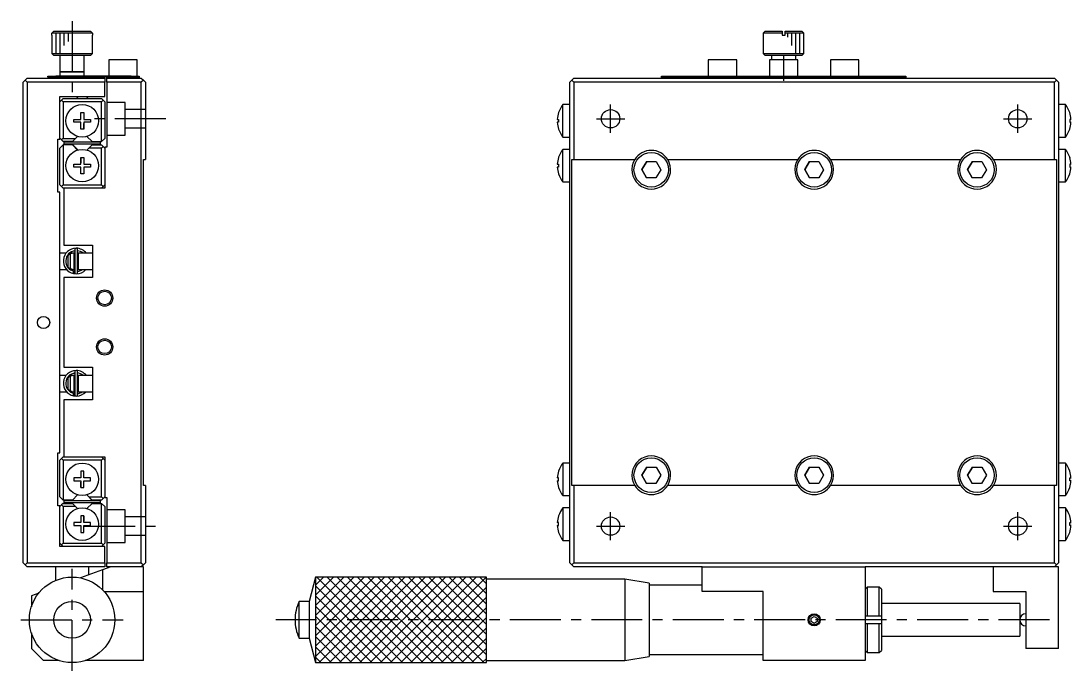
# Model space of a CAD drawing. Extents: x -231 to 383, y -28 to 309.
# Drawn here: x 125.1 to 383, y 92.2 to 251.8 of the extents above; entities that cross this region are included whole.
import ezdxf

# ---------------------------------------------------------------- set-up
doc = ezdxf.new("R2010")
doc.units = 0
doc.header["$LTSCALE"] = 10
doc.linetypes.add('CENTER', pattern=[2, 1.25, -0.25, 0.25, -0.25])
doc.linetypes.add('DASHED', pattern=[3.5, 2, -1.5])
doc.layers.get('0').update_dxf_attribs({"linetype": 'CONTINUOUS'})
doc.layers.add('CENTER', color=1, linetype='CENTER')

msp = doc.modelspace()

# ---------------------------------------------------------------- linework, layer by layer
at = {"color": 7, "linetype": 'CONTINUOUS'}
for p, q in [((132.641801, 248.269549), (132.657826, 248.269549)), ((132.641801, 248.269549), (132.641801, 243.769549)), ((132.657826, 248.769549), (133.159614, 249.269549)), ((132.657826, 248.269549), (132.657826, 248.769549)), ((142.625775, 248.769549), (132.657826, 248.769549)), ((133.159614, 249.269549), (142.123988, 249.269549)), ((142.123988, 249.269549), (142.625775, 248.769549)), ((142.625775, 248.769549), (142.625775, 248.269549)), ((142.625775, 248.269549), (142.641801, 248.269549)), ((142.641801, 243.769549), (142.641801, 248.269549)), ((307.89795, 249.269549), (307.39795, 248.769549)), ((311.99795, 248.769549), (307.39795, 248.769549)), ((307.39795, 248.769549), (307.39795, 243.769549)), ((307.89795, 249.269549), (311.99795, 249.269549)), ((311.99795, 249.269549), (311.99795, 248.769549)), ((311.99795, 248.769549), (311.99795, 248.269549)), ((311.99795, 248.269549), (312.79795, 248.269549)), ((312.79795, 249.269549), (316.89795, 249.269549)), ((312.79795, 248.769549), (312.79795, 249.269549)), ((317.39795, 248.769549), (312.79795, 248.769549)), ((312.79795, 248.269549), (312.79795, 248.769549)), ((317.39795, 248.769549), (316.89795, 249.269549)), ((317.39795, 243.769549), (317.39795, 248.769549)), ((132.641801, 243.769549), (142.641801, 243.769549)), ((132.641801, 243.769549), (133.141801, 243.269549)), ((142.141801, 243.269549), (133.141801, 243.269549)), ((134.641801, 243.269549), (134.641801, 239.269549)), ((140.641801, 239.269549), (140.641801, 243.269549)), ((142.141801, 243.269549), (142.641801, 243.769549)), ((307.39795, 243.769549), (312.39795, 243.769549)), ((307.39795, 243.769549), (307.89795, 243.269549)), ((312.39795, 243.269549), (307.89795, 243.269549)), ((309.39795, 243.269549), (309.39795, 242.269549)), ((312.39795, 243.769549), (317.39795, 243.769549)), ((316.89795, 243.269549), (312.39795, 243.269549)), ((315.39795, 242.269549), (315.39795, 243.269549)), ((316.89795, 243.269549), (317.39795, 243.769549)), ((153.641801, 242.269549), (146.641801, 242.269549)), ((146.641801, 242.269549), (146.641801, 238.269549)), ((153.641801, 238.269549), (153.641801, 242.269549)), ((297.39795, 242.269549), (293.89795, 242.269549)), ((293.89795, 242.269549), (293.89795, 238.269549)), ((300.89795, 242.269549), (297.39795, 242.269549)), ((300.89795, 238.269549), (300.89795, 242.269549)), ((312.39795, 242.269549), (308.89795, 242.269549)), ((308.89795, 242.269549), (308.89795, 238.269549)), ((315.89795, 242.269549), (312.39795, 242.269549)), ((315.89795, 238.269549), (315.89795, 242.269549)), ((327.39795, 242.269549), (323.89795, 242.269549)), ((323.89795, 242.269549), (323.89795, 238.269549)), ((330.89795, 242.269549), (327.39795, 242.269549)), ((330.89795, 238.269549), (330.89795, 242.269549)), ((126.141801, 237.269549), (125.641801, 236.769549)), ((126.641801, 237.769549), (126.141801, 237.269549)), ((126.141801, 237.269549), (126.641801, 236.769549)), ((126.641801, 237.769549), (145.641801, 237.769549)), ((131.641801, 237.969549), (131.641801, 238.269549)), ((131.641801, 238.269549), (133.641801, 238.269549)), ((133.641801, 237.969549), (131.641801, 237.969549)), ((152.141801, 238.269549), (133.641801, 238.269549)), ((148.141801, 237.969549), (133.641801, 237.969549)), ((134.641801, 239.269549), (140.641801, 239.269549)), ((140.641801, 239.269549), (134.641801, 239.269549)), ((134.641801, 239.269549), (134.641801, 238.269549)), ((136.141801, 237.969549), (136.141801, 237.769568)), ((139.141801, 237.769568), (139.141801, 237.969549)), ((140.641801, 238.269549), (140.641801, 239.269549)), ((145.641801, 237.769549), (145.641801, 236.769549)), ((146.141801, 237.769549), (146.141801, 237.969549)), ((146.141801, 236.769549), (146.141801, 237.769549)), ((146.141801, 237.769549), (154.641801, 237.769549)), ((152.141801, 237.969549), (148.141801, 237.969549)), ((152.141801, 237.969549), (148.141801, 237.969549)), ((152.141801, 238.269549), (154.141801, 238.269549)), ((152.141801, 237.969549), (154.141801, 237.969549)), ((154.141801, 237.969549), (152.141801, 237.969549)), ((154.141801, 238.269549), (154.141801, 237.969549)), ((154.141801, 237.969549), (154.141801, 237.769549)), ((154.641801, 237.769549), (155.141801, 237.269549)), ((155.141801, 237.269549), (154.641801, 236.769549)), ((155.641801, 236.769549), (155.141801, 237.269549)), ((260.39795, 237.269549), (259.89795, 236.769549)), ((260.89795, 237.769549), (260.39795, 237.269549)), ((260.89795, 236.769549), (260.39795, 237.269549)), ((260.89795, 237.769549), (378.89795, 237.769549)), ((282.39795, 237.969549), (282.39795, 238.269549)), ((282.39795, 238.269549), (284.39795, 238.269549)), ((282.39795, 237.769549), (282.39795, 237.969549)), ((282.39795, 237.969549), (284.39795, 237.969549)), ((284.39795, 237.969549), (282.39795, 237.969549)), ((284.39795, 238.269549), (340.39795, 238.269549)), ((284.39795, 237.969549), (340.39795, 237.969549)), ((340.39795, 237.969549), (284.39795, 237.969549)), ((340.39795, 238.269549), (342.39795, 238.269549)), ((340.39795, 237.969549), (342.39795, 237.969549)), ((342.39795, 237.969549), (340.39795, 237.969549)), ((342.39795, 238.269549), (342.39795, 237.969549)), ((342.39795, 237.969549), (342.39795, 237.769549)), ((379.39795, 237.269549), (378.89795, 237.769549)), ((378.89795, 236.769549), (379.39795, 237.269549)), ((379.89795, 236.769549), (379.39795, 237.269549)), ((125.641801, 118.769549), (125.641801, 236.769549)), ((126.641801, 236.769549), (126.641801, 118.769549)), ((145.641801, 236.769549), (126.641801, 236.769549)), ((145.641801, 233.269549), (145.641801, 236.769549)), ((154.641801, 236.769549), (146.141801, 236.769549)), ((146.141801, 236.769549), (146.141801, 220.769549)), ((154.641801, 118.769549), (154.641801, 236.769549)), ((155.641801, 236.769549), (155.641801, 217.769549)), ((259.89795, 228.919549), (259.89795, 236.769549)), ((260.89795, 236.769549), (260.89795, 217.769549)), ((378.89795, 236.769549), (260.89795, 236.769549)), ((378.89795, 217.769549), (378.89795, 236.769549)), ((379.89795, 236.769549), (379.89795, 228.919549)), ((134.641801, 233.269549), (136.141806, 233.269549)), ((134.641801, 222.769549), (134.641801, 233.269549)), ((134.641801, 231.969549), (135.041801, 232.369549)), ((135.441801, 232.769549), (135.041801, 232.369549)), ((135.041801, 232.369549), (135.441801, 231.969549)), ((135.441801, 232.769549), (144.841801, 232.769549)), ((136.141806, 233.269549), (138.641801, 233.269549)), ((138.641801, 233.269549), (139.141796, 233.269549)), ((138.641801, 233.269549), (138.891801, 233.019549)), ((138.891801, 233.019549), (139.141801, 232.769549)), ((139.141796, 233.269549), (141.641801, 233.269549)), ((141.141801, 232.769549), (141.391801, 233.019549)), ((141.391801, 233.019549), (141.641801, 233.269549)), ((141.641801, 233.269549), (145.641801, 233.269549)), ((145.241801, 232.369549), (144.841801, 232.769549)), ((144.841801, 231.969549), (145.241801, 232.369549)), ((145.241801, 232.369549), (145.641801, 231.969549)), ((144.841801, 231.969549), (135.441801, 231.969549)), ((135.441801, 231.969549), (135.441801, 222.969549)), ((144.841801, 222.169549), (144.841801, 231.969549)), ((145.641801, 231.969549), (145.641801, 222.969549)), ((258.174475, 227.269549), (258.174475, 231.269549)), ((259.89795, 231.269549), (258.174475, 231.269549)), ((381.621426, 231.269549), (379.89795, 231.269549)), ((381.621426, 227.269549), (381.621426, 231.269549)), ((138.10637, 227.629549), (139.781801, 227.629549)), ((138.10637, 226.909549), (138.10637, 227.629549)), ((139.781801, 229.30498), (140.501801, 229.30498)), ((139.781801, 227.629549), (139.781801, 229.30498)), ((140.501801, 229.30498), (140.501801, 227.629549)), ((140.501801, 229.30498), (140.501801, 227.957578)), ((140.501801, 227.629549), (142.177231, 227.629549)), ((142.177231, 227.629549), (142.177231, 226.909549)), ((256.81792, 227.629549), (257.135368, 227.629549)), ((257.126319, 229.309393), (257.135368, 229.30498)), ((257.126319, 229.309393), (257.135368, 229.30498)), ((257.135368, 227.629549), (257.135368, 226.909549)), ((258.174475, 223.269549), (258.174475, 227.269549)), ((259.89795, 225.619549), (259.89795, 228.919549)), ((379.89795, 228.919549), (379.89795, 225.619549)), ((381.621426, 223.269549), (381.621426, 227.269549)), ((382.669582, 229.309393), (382.660533, 229.30498)), ((382.669582, 229.309393), (382.660533, 229.30498)), ((382.977981, 227.629549), (382.660533, 227.629549)), ((382.660533, 227.629549), (382.660533, 226.909549)), ((139.781801, 226.909549), (138.10637, 226.909549)), ((139.781801, 225.234119), (139.781801, 226.909549)), ((140.501801, 225.234119), (139.781801, 225.234119)), ((140.501801, 226.909549), (140.501801, 225.234119)), ((142.177231, 226.909549), (140.501801, 226.909549)), ((140.501801, 225.234119), (140.501801, 226.58152)), ((257.135368, 226.909549), (256.81792, 226.909549)), ((257.135368, 225.234119), (257.126319, 225.229705)), ((257.135368, 225.234119), (257.126319, 225.229705)), ((259.89795, 217.919549), (259.89795, 225.619549)), ((379.89795, 225.619549), (379.89795, 217.919549)), ((382.660533, 226.909549), (382.977981, 226.909549)), ((382.660533, 225.234119), (382.669582, 225.229705)), ((382.660533, 225.234119), (382.669582, 225.229705)), ((134.141801, 222.769549), (134.641801, 222.769549)), ((134.141801, 209.769549), (134.141801, 222.769549)), ((135.041801, 222.569549), (134.641801, 222.969549)), ((135.441801, 222.969549), (135.041801, 222.569549)), ((135.041801, 222.569549), (135.441801, 222.169549)), ((135.441801, 222.969549), (138.513374, 222.969549)), ((137.713374, 222.169549), (135.441801, 222.169549)), ((135.641801, 222.019549), (135.641801, 221.519549)), ((144.641801, 222.019549), (135.641801, 222.019549)), ((137.642663, 222.169549), (137.492663, 222.019549)), ((137.563374, 222.019549), (137.713374, 222.169549)), ((138.513374, 222.969549), (137.713374, 222.169549)), ((138.513374, 222.969549), (138.984462, 223.440637)), ((141.29914, 223.440637), (142.570228, 222.169549)), ((142.570228, 222.169549), (144.841801, 222.169549)), ((142.790939, 222.019549), (142.640939, 222.169549)), ((144.641801, 221.519549), (144.641801, 222.019549)), ((145.641801, 222.969549), (144.841801, 222.169549)), ((258.174475, 223.269549), (259.89795, 223.269549)), ((379.89795, 223.269549), (381.621426, 223.269549)), ((134.641801, 220.569549), (135.441801, 221.369549)), ((134.641801, 211.569549), (134.641801, 220.569549)), ((135.441801, 221.369549), (135.441801, 211.569549)), ((137.713374, 221.369549), (135.441801, 221.369549)), ((144.641801, 221.519549), (135.641801, 221.519549)), ((137.713374, 221.369549), (137.563374, 221.519549)), ((137.634084, 221.519549), (139.039085, 220.114548)), ((138.984462, 220.098461), (137.713374, 221.369549)), ((141.770228, 220.569549), (141.29914, 220.098461)), ((141.770228, 220.569549), (142.570228, 221.369549)), ((144.841801, 220.569549), (141.770228, 220.569549)), ((142.720228, 221.519549), (142.570228, 221.369549)), ((142.570228, 221.369549), (144.841801, 221.369549)), ((145.241801, 220.969549), (144.841801, 221.369549)), ((144.841801, 220.569549), (145.241801, 220.969549)), ((144.841801, 211.569549), (144.841801, 220.569549)), ((145.241801, 220.969549), (145.641801, 220.569549)), ((145.641801, 220.769549), (145.641801, 210.769549)), ((146.141801, 220.769549), (145.641801, 220.769549)), ((258.174475, 212.269549), (258.174475, 220.269549)), ((259.89795, 220.269549), (258.174475, 220.269549)), ((381.621426, 220.269549), (379.89795, 220.269549)), ((381.621426, 212.269549), (381.621426, 220.269549)), ((138.10637, 216.629549), (139.781801, 216.629549)), ((138.10637, 215.909549), (138.10637, 216.629549)), ((139.781801, 218.30498), (140.501801, 218.30498)), ((139.781801, 216.629549), (139.781801, 218.30498)), ((139.781801, 218.30498), (139.781801, 216.957578)), ((140.501801, 218.30498), (140.501801, 216.629549)), ((140.501801, 216.629549), (142.177231, 216.629549)), ((142.177231, 216.629549), (142.177231, 215.909549)), ((155.141801, 217.769549), (155.641801, 217.769549)), ((155.141801, 137.769549), (155.141801, 217.769549)), ((256.81792, 216.629549), (257.135368, 216.629549)), ((257.126319, 218.309393), (257.135368, 218.30498)), ((257.135368, 216.629549), (257.135368, 215.909549)), ((259.89795, 214.619549), (259.89795, 217.919549)), ((260.39795, 217.769549), (260.89795, 217.769549)), ((260.39795, 137.769549), (260.39795, 217.769549)), ((260.89795, 217.769549), (275.859077, 217.769549)), ((277.588644, 215.290464), (278.76141, 217.279925)), ((278.76141, 217.279925), (277.588644, 215.290464)), ((278.76141, 217.279925), (281.070717, 217.259009)), ((281.070717, 217.259009), (282.207257, 215.248634)), ((283.936824, 217.769549), (315.859077, 217.769549)), ((317.588644, 215.290464), (318.76141, 217.279925)), ((318.76141, 217.279925), (317.588644, 215.290464)), ((318.76141, 217.279925), (321.070717, 217.259009)), ((321.070717, 217.259009), (322.207257, 215.248634)), ((323.936824, 217.769549), (355.859077, 217.769549)), ((357.588644, 215.290464), (358.76141, 217.279925)), ((358.76141, 217.279925), (357.588644, 215.290464)), ((358.76141, 217.279925), (361.070717, 217.259009)), ((361.070717, 217.259009), (362.207257, 215.248634)), ((363.936824, 217.769549), (378.89795, 217.769549)), ((378.89795, 217.769549), (379.39795, 217.769549)), ((379.39795, 217.769549), (379.39795, 137.769549)), ((379.89795, 217.919549), (379.89795, 214.619549)), ((382.669582, 218.309393), (382.660533, 218.30498)), ((382.977981, 216.629549), (382.660533, 216.629549)), ((382.660533, 216.629549), (382.660533, 215.909549)), ((139.781801, 215.909549), (138.10637, 215.909549)), ((139.781801, 214.234119), (139.781801, 215.909549)), ((139.781801, 214.234119), (139.781801, 215.58152)), ((140.501801, 214.234119), (139.781801, 214.234119)), ((140.501801, 215.909549), (140.501801, 214.234119)), ((142.177231, 215.909549), (140.501801, 215.909549)), ((257.135368, 215.909549), (256.81792, 215.909549)), ((257.135368, 214.234119), (257.126319, 214.229705)), ((259.89795, 140.919549), (259.89795, 214.619549)), ((278.725184, 213.280089), (277.588644, 215.290464)), ((277.588644, 215.290464), (278.725184, 213.280089)), ((282.207257, 215.248634), (281.03449, 213.259173)), ((318.725184, 213.280089), (317.588644, 215.290464)), ((317.588644, 215.290464), (318.725184, 213.280089)), ((322.207257, 215.248634), (321.03449, 213.259173)), ((358.725184, 213.280089), (357.588644, 215.290464)), ((357.588644, 215.290464), (358.725184, 213.280089)), ((362.207257, 215.248634), (361.03449, 213.259173)), ((379.89795, 214.619549), (379.89795, 140.919549)), ((382.660533, 215.909549), (382.977981, 215.909549)), ((382.660533, 214.234119), (382.669582, 214.229705)), ((135.041801, 211.169549), (134.641801, 211.569549)), ((135.441801, 211.569549), (135.041801, 211.169549)), ((135.441801, 211.569549), (144.841801, 211.569549)), ((145.241801, 211.169549), (144.841801, 211.569549)), ((145.641801, 211.569549), (145.241801, 211.169549)), ((258.174475, 212.269549), (259.89795, 212.269549)), ((281.03449, 213.259173), (278.725184, 213.280089)), ((321.03449, 213.259173), (318.725184, 213.280089)), ((361.03449, 213.259173), (358.725184, 213.280089)), ((379.89795, 212.269549), (381.621426, 212.269549)), ((134.641801, 209.769549), (134.141801, 209.769549)), ((134.641801, 145.769549), (134.641801, 209.769549)), ((135.041801, 211.169549), (135.441801, 210.769549)), ((135.641801, 210.769549), (135.441801, 210.769549)), ((135.641801, 210.769549), (135.641801, 196.769549)), ((145.641801, 210.769549), (135.641801, 210.769549)), ((144.841801, 210.769549), (145.241801, 211.169549)), ((135.641801, 196.769549), (142.641801, 196.769549)), ((142.641801, 196.769549), (142.641801, 194.019549)), ((136.155113, 194.769549), (134.641801, 194.769549)), ((136.641801, 194.188233), (137.141801, 194.71049)), ((136.641801, 191.359922), (136.641801, 194.188233)), ((137.641801, 194.769549), (136.974653, 194.769549)), ((137.141801, 194.71049), (137.141801, 190.837665)), ((137.641801, 194.71049), (137.141801, 194.71049)), ((138.141801, 194.769549), (137.641801, 194.769549)), ((137.641801, 194.769549), (137.641801, 194.71049)), ((137.981202, 195.92291), (137.946502, 195.915196)), ((137.973825, 195.920724), (137.971467, 195.920788)), ((138.030922, 195.932577), (137.981027, 195.923438)), ((138.107884, 195.337002), (138.117993, 195.338912)), ((138.117993, 195.338912), (138.127893, 195.340256)), ((138.127893, 195.340256), (138.137853, 195.341094)), ((138.137853, 195.341094), (138.147846, 195.341421)), ((138.141801, 190.769549), (138.141801, 194.769549)), ((138.141801, 194.019549), (138.141801, 194.769467)), ((138.141801, 191.519549), (138.141801, 194.019549)), ((138.347065, 194.019549), (138.141801, 194.019549)), ((138.141801, 194.019549), (138.141801, 191.519549)), ((138.147846, 195.341421), (138.157846, 195.341237)), ((138.157846, 195.341237), (138.167825, 195.340542)), ((138.167825, 195.340542), (138.177755, 195.339338)), ((138.177755, 195.339338), (138.18761, 195.337628)), ((138.18761, 195.337628), (138.197362, 195.335419)), ((138.197362, 195.335419), (138.206985, 195.332715)), ((138.206985, 195.332715), (138.216453, 195.329527)), ((138.216453, 195.329527), (138.225741, 195.325864)), ((138.225741, 195.325864), (138.234826, 195.321737)), ((138.234826, 195.321737), (138.243683, 195.317158)), ((138.243683, 195.317158), (138.25229, 195.312142)), ((138.25229, 195.312142), (138.260625, 195.306704)), ((138.260625, 195.306704), (138.268669, 195.300858)), ((138.268669, 195.300858), (138.276401, 195.294623)), ((138.276401, 195.294623), (138.283804, 195.288016)), ((138.283804, 195.288016), (138.290861, 195.281056)), ((138.290861, 195.281056), (138.297555, 195.27376)), ((138.297555, 195.27376), (138.303873, 195.266149)), ((138.303873, 195.266149), (138.3098, 195.258244)), ((138.3098, 195.258244), (138.315324, 195.250063)), ((138.315324, 195.250063), (138.320433, 195.24163)), ((138.320433, 195.24163), (138.325118, 195.232963)), ((138.325118, 195.232963), (138.329368, 195.224086)), ((138.329368, 195.224086), (138.333176, 195.215019)), ((138.333176, 195.215019), (138.336534, 195.205784)), ((138.336534, 195.205784), (138.339437, 195.196403)), ((138.339437, 195.196403), (138.341877, 195.186899)), ((138.341877, 195.186899), (138.343853, 195.177292)), ((138.343853, 195.177292), (138.345359, 195.167606)), ((138.345359, 195.167606), (138.346393, 195.157863)), ((138.346393, 195.157863), (138.346954, 195.148084)), ((138.346954, 195.148084), (138.347065, 195.141406)), ((138.347065, 195.694657), (138.347065, 189.994657)), ((138.947065, 189.994657), (138.947065, 195.694657)), ((139.141801, 194.019549), (138.947065, 194.019549)), ((142.641801, 194.769549), (139.141801, 194.769549)), ((139.141801, 194.769549), (139.141801, 190.769549)), ((142.641801, 194.019549), (142.641801, 191.519549)), ((137.141801, 190.837665), (136.641801, 191.359922)), ((136.641801, 191.350865), (136.641801, 191.359922)), ((137.141801, 190.837665), (137.641801, 190.837665)), ((137.641801, 190.837665), (137.641801, 190.769549)), ((138.141801, 190.769549), (138.141801, 191.519549)), ((138.141801, 191.519549), (138.347065, 191.519549)), ((138.947065, 191.519549), (139.141801, 191.519549)), ((142.641801, 191.519549), (142.641801, 188.769549)), ((134.641801, 190.769549), (136.278505, 190.769549)), ((135.641801, 188.769549), (135.641801, 166.769549)), ((142.641801, 188.769549), (135.641801, 188.769549)), ((137.641801, 190.828609), (137.141801, 190.828609)), ((137.164818, 190.769549), (137.641801, 190.769549)), ((137.641801, 190.769549), (138.141801, 190.769549)), ((137.971341, 189.768534), (138.014981, 190.100344)), ((137.975682, 189.800792), (137.975512, 189.790703)), ((137.975512, 189.790703), (137.975766, 189.782265)), ((137.976275, 189.812468), (137.975682, 189.800792)), ((137.975766, 189.782265), (137.976442, 189.775529)), ((137.977288, 189.825661), (137.976275, 189.812468)), ((137.976442, 189.775529), (137.977537, 189.770536)), ((137.978713, 189.84029), (137.977288, 189.825661)), ((137.977537, 189.770536), (137.977915, 189.769461)), ((137.977915, 189.769461), (137.97841, 189.768354)), ((137.97841, 189.768354), (137.979588, 189.766688)), ((137.980542, 189.856263), (137.978713, 189.84029)), ((137.979588, 189.766688), (137.980539, 189.766033)), ((137.980498, 189.76656), (138.029997, 189.756269)), ((137.980539, 189.766033), (137.981557, 189.765818)), ((137.982764, 189.873484), (137.980542, 189.856263)), ((137.981027, 189.765876), (138.422123, 189.796138)), ((137.985366, 189.891846), (137.982764, 189.873484)), ((137.988331, 189.911237), (137.985366, 189.891846)), ((137.991641, 189.931537), (137.988331, 189.911237)), ((137.995276, 189.95262), (137.991641, 189.931537)), ((137.999213, 189.974359), (137.995276, 189.95262)), ((138.003429, 189.996619), (137.999213, 189.974359)), ((138.007896, 190.019262), (138.003429, 189.996619)), ((138.012589, 190.042151), (138.007896, 190.019262)), ((138.017477, 190.065144), (138.012589, 190.042151)), ((138.014981, 190.100344), (138.098115, 190.35388)), ((138.022531, 190.088099), (138.017477, 190.065144)), ((138.02772, 190.110877), (138.022531, 190.088099)), ((138.033012, 190.133335), (138.02772, 190.110877)), ((138.029997, 189.756269), (138.614923, 189.695725)), ((138.038375, 190.155338), (138.033012, 190.133335)), ((138.043774, 190.176748), (138.038375, 190.155338)), ((138.049178, 190.197436), (138.043774, 190.176748)), ((138.054553, 190.217272), (138.049178, 190.197436)), ((138.059866, 190.236136), (138.054553, 190.217272)), ((138.065084, 190.253912), (138.059866, 190.236136)), ((138.070175, 190.270489), (138.065084, 190.253912)), ((138.075108, 190.285767), (138.070175, 190.270489)), ((138.079852, 190.299651), (138.075108, 190.285767)), ((138.084379, 190.312056), (138.079852, 190.299651)), ((138.10654, 190.352036), (138.080141, 190.357906)), ((138.088661, 190.322905), (138.084379, 190.312056)), ((138.09267, 190.332133), (138.088661, 190.322905)), ((138.096384, 190.339681), (138.09267, 190.332133)), ((138.099777, 190.345505), (138.096384, 190.339681)), ((138.102831, 190.349567), (138.099777, 190.345505)), ((138.107353, 190.35237), (138.102831, 190.349567)), ((138.116255, 190.350691), (138.107884, 190.352312)), ((138.126155, 190.349256), (138.116255, 190.350691)), ((138.136114, 190.348329), (138.126155, 190.349256)), ((138.146108, 190.347913), (138.136114, 190.348329)), ((138.156107, 190.348008), (138.146108, 190.347913)), ((138.166084, 190.348613), (138.156107, 190.348008)), ((138.176013, 190.349727), (138.166084, 190.348613)), ((138.185867, 190.351345), (138.176013, 190.349727)), ((138.195618, 190.353461), (138.185867, 190.351345)), ((138.205242, 190.356069), (138.195618, 190.353461)), ((138.214713, 190.35916), (138.205242, 190.356069)), ((138.224006, 190.362724), (138.214713, 190.35916)), ((138.233098, 190.366749), (138.224006, 190.362724)), ((138.241967, 190.371224), (138.233098, 190.366749)), ((138.250589, 190.376134), (138.241967, 190.371224)), ((138.258945, 190.381465), (138.250589, 190.376134)), ((138.267015, 190.387202), (138.258945, 190.381465)), ((138.274779, 190.393329), (138.267015, 190.387202)), ((138.28222, 190.399827), (138.274779, 190.393329)), ((138.289322, 190.406681), (138.28222, 190.399827)), ((138.296069, 190.41387), (138.289322, 190.406681)), ((138.302446, 190.421377), (138.296069, 190.41387)), ((138.30844, 190.429182), (138.302446, 190.421377)), ((138.314038, 190.437266), (138.30844, 190.429182)), ((138.319228, 190.445608), (138.314038, 190.437266)), ((138.324, 190.454188), (138.319228, 190.445608)), ((138.328344, 190.462985), (138.324, 190.454188)), ((138.332253, 190.471979), (138.328344, 190.462985)), ((138.335716, 190.481147), (138.332253, 190.471979)), ((138.338729, 190.49047), (138.335716, 190.481147)), ((138.341285, 190.499925), (138.338729, 190.49047)), ((138.343379, 190.50949), (138.341285, 190.499925)), ((138.345007, 190.519145), (138.343379, 190.50949)), ((138.346165, 190.528866), (138.345007, 190.519145)), ((138.346852, 190.538633), (138.346165, 190.528866)), ((138.347065, 190.547907), (138.346852, 190.538633)), ((138.94715, 190.311974), (138.910251, 190.307901)), ((139.141801, 190.769549), (142.641801, 190.769549)), ((135.641801, 166.769549), (142.641801, 166.769549)), ((137.981202, 165.92291), (137.946502, 165.915196)), ((137.974896, 165.919996), (137.971467, 165.920788)), ((138.030922, 165.932577), (137.981027, 165.923438)), ((138.107884, 165.337002), (138.117993, 165.338912)), ((138.117993, 165.338912), (138.127893, 165.340256)), ((138.127893, 165.340256), (138.137853, 165.341094)), ((138.137853, 165.341094), (138.147846, 165.341421)), ((138.147846, 165.341421), (138.157846, 165.341237)), ((138.157846, 165.341237), (138.167825, 165.340542)), ((138.167825, 165.340542), (138.177755, 165.339338)), ((138.177755, 165.339338), (138.18761, 165.337628)), ((138.18761, 165.337628), (138.197362, 165.335419)), ((138.197362, 165.335419), (138.206985, 165.332715)), ((138.206985, 165.332715), (138.216453, 165.329527)), ((138.216453, 165.329527), (138.225741, 165.325864)), ((138.225741, 165.325864), (138.234826, 165.321737)), ((138.234826, 165.321737), (138.243683, 165.317158)), ((138.243683, 165.317158), (138.25229, 165.312142)), ((138.25229, 165.312142), (138.260625, 165.306704)), ((138.260625, 165.306704), (138.268669, 165.300858)), ((138.268669, 165.300858), (138.276401, 165.294623)), ((138.276401, 165.294623), (138.283804, 165.288016)), ((138.283804, 165.288016), (138.290861, 165.281056)), ((138.290861, 165.281056), (138.297555, 165.27376)), ((138.297555, 165.27376), (138.303873, 165.266149)), ((138.303873, 165.266149), (138.3098, 165.258244)), ((138.3098, 165.258244), (138.315324, 165.250063)), ((138.315324, 165.250063), (138.320433, 165.24163)), ((138.320433, 165.24163), (138.325118, 165.232963)), ((138.325118, 165.232963), (138.329368, 165.224086)), ((138.329368, 165.224086), (138.333176, 165.215019)), ((138.333176, 165.215019), (138.336534, 165.205784)), ((138.336534, 165.205784), (138.339437, 165.196403)), ((138.339437, 165.196403), (138.341877, 165.186899)), ((138.341877, 165.186899), (138.343853, 165.177292)), ((138.343853, 165.177292), (138.345359, 165.167606)), ((138.345359, 165.167606), (138.346393, 165.157863)), ((138.346393, 165.157863), (138.346954, 165.148084)), ((138.346954, 165.148084), (138.347065, 165.141406)), ((138.347065, 165.694657), (138.347065, 159.994657)), ((138.947065, 159.994657), (138.947065, 165.694657)), ((142.641801, 166.769549), (142.641801, 164.019549)), ((136.155113, 164.769549), (134.641801, 164.769549)), ((136.641801, 164.188233), (137.141801, 164.71049)), ((136.641801, 161.359922), (136.641801, 164.188233)), ((137.641801, 164.769549), (136.974653, 164.769549)), ((137.141801, 164.71049), (137.141801, 160.837665)), ((137.641801, 164.71049), (137.141801, 164.71049)), ((138.141801, 164.769549), (137.641801, 164.769549)), ((137.641801, 164.769549), (137.641801, 164.71049)), ((138.141801, 160.769549), (138.141801, 164.769549)), ((138.141801, 164.019549), (138.141801, 164.769467)), ((138.141801, 161.519549), (138.141801, 164.019549)), ((138.347065, 164.019549), (138.141801, 164.019549)), ((138.141801, 164.019549), (138.141801, 161.519549)), ((139.141801, 164.019549), (138.947065, 164.019549)), ((142.641801, 164.769549), (139.141801, 164.769549)), ((139.141801, 164.769549), (139.141801, 160.769549)), ((142.641801, 164.019549), (142.641801, 161.519549)), ((134.641801, 160.769549), (136.278505, 160.769549)), ((137.141801, 160.837665), (136.641801, 161.359922)), ((136.641801, 161.350865), (136.641801, 161.359922)), ((137.141801, 160.837665), (137.641801, 160.837665)), ((137.641801, 160.828609), (137.141801, 160.828609)), ((137.164818, 160.769549), (137.641801, 160.769549)), ((137.641801, 160.837665), (137.641801, 160.769549)), ((137.641801, 160.769549), (138.141801, 160.769549)), ((137.971341, 159.768534), (138.014981, 160.100344)), ((137.987731, 159.907415), (137.984814, 159.88807)), ((137.991002, 159.927707), (137.987731, 159.907415)), ((137.994607, 159.94882), (137.991002, 159.927707)), ((137.998523, 159.970622), (137.994607, 159.94882)), ((138.002726, 159.992975), (137.998523, 159.970622)), ((138.00719, 160.015742), (138.002726, 159.992975)), ((138.011887, 160.038779), (138.00719, 160.015742)), ((138.016786, 160.061943), (138.011887, 160.038779)), ((138.014981, 160.100344), (138.098115, 160.35388)), ((138.021859, 160.08509), (138.016786, 160.061943)), ((138.027072, 160.108074), (138.021859, 160.08509)), ((138.032394, 160.130752), (138.027072, 160.108074)), ((138.037792, 160.152983), (138.032394, 160.130752)), ((138.043231, 160.174627), (138.037792, 160.152983)), ((138.048678, 160.19555), (138.043231, 160.174627)), ((138.054098, 160.215622), (138.048678, 160.19555)), ((138.059458, 160.234715), (138.054098, 160.215622)), ((138.064724, 160.252712), (138.059458, 160.234715)), ((138.069864, 160.269501), (138.064724, 160.252712)), ((138.074846, 160.284975), (138.069864, 160.269501)), ((138.079637, 160.299039), (138.074846, 160.284975)), ((138.084209, 160.311605), (138.079637, 160.299039)), ((138.09789, 160.353926), (138.080141, 160.357906)), ((138.088532, 160.322594), (138.084209, 160.311605)), ((138.092581, 160.331938), (138.088532, 160.322594)), ((138.096328, 160.339578), (138.092581, 160.331938)), ((138.099752, 160.345467), (138.096328, 160.339578)), ((138.111933, 160.350873), (138.09789, 160.353926)), ((138.102831, 160.349567), (138.099752, 160.345467)), ((138.107353, 160.35237), (138.102831, 160.349567)), ((138.116255, 160.350691), (138.107884, 160.352312)), ((138.126155, 160.349256), (138.116255, 160.350691)), ((138.136114, 160.348329), (138.126155, 160.349256)), ((138.146108, 160.347913), (138.136114, 160.348329)), ((138.141801, 160.769549), (138.141801, 161.519549)), ((138.141801, 161.519549), (138.347065, 161.519549)), ((138.156107, 160.348008), (138.146108, 160.347913)), ((138.166084, 160.348613), (138.156107, 160.348008)), ((138.176013, 160.349727), (138.166084, 160.348613)), ((138.185867, 160.351345), (138.176013, 160.349727)), ((138.195618, 160.353461), (138.185867, 160.351345)), ((138.205242, 160.356069), (138.195618, 160.353461)), ((138.214713, 160.35916), (138.205242, 160.356069)), ((138.224006, 160.362724), (138.214713, 160.35916)), ((138.233098, 160.366749), (138.224006, 160.362724)), ((138.241967, 160.371224), (138.233098, 160.366749)), ((138.250589, 160.376134), (138.241967, 160.371224)), ((138.258945, 160.381465), (138.250589, 160.376134)), ((138.267015, 160.387202), (138.258945, 160.381465)), ((138.274779, 160.393329), (138.267015, 160.387202)), ((138.28222, 160.399827), (138.274779, 160.393329)), ((138.289322, 160.406681), (138.28222, 160.399827)), ((138.296069, 160.41387), (138.289322, 160.406681)), ((138.302446, 160.421377), (138.296069, 160.41387)), ((138.30844, 160.429182), (138.302446, 160.421377)), ((138.314038, 160.437266), (138.30844, 160.429182)), ((138.319228, 160.445608), (138.314038, 160.437266)), ((138.324, 160.454188), (138.319228, 160.445608)), ((138.328344, 160.462985), (138.324, 160.454188)), ((138.332253, 160.471979), (138.328344, 160.462985)), ((138.335716, 160.481147), (138.332253, 160.471979)), ((138.338729, 160.49047), (138.335716, 160.481147)), ((138.341285, 160.499925), (138.338729, 160.49047)), ((138.343379, 160.50949), (138.341285, 160.499925)), ((138.345007, 160.519145), (138.343379, 160.50949)), ((138.346165, 160.528866), (138.345007, 160.519145)), ((138.346852, 160.538633), (138.346165, 160.528866)), ((138.347065, 160.547907), (138.346852, 160.538633)), ((138.94715, 160.311974), (138.910251, 160.307901)), ((138.947065, 161.519549), (139.141801, 161.519549)), ((139.141801, 160.769549), (142.641801, 160.769549)), ((142.641801, 161.519549), (142.641801, 158.769549)), ((135.641801, 158.769549), (135.641801, 144.769549)), ((142.641801, 158.769549), (135.641801, 158.769549)), ((137.975601, 159.798146), (137.975537, 159.788391)), ((137.975537, 159.788391), (137.975903, 159.780328)), ((137.976095, 159.809529), (137.975601, 159.798146)), ((137.975903, 159.780328), (137.976697, 159.774004)), ((137.977016, 159.822471), (137.976095, 159.809529)), ((137.976697, 159.774004), (137.977915, 159.769461)), ((137.978358, 159.83689), (137.977016, 159.822471)), ((137.977915, 159.769461), (137.97841, 159.768354)), ((137.980112, 159.852697), (137.978358, 159.83689)), ((137.97841, 159.768354), (137.979588, 159.766688)), ((137.979588, 159.766688), (137.980539, 159.766033)), ((137.982269, 159.869792), (137.980112, 159.852697)), ((137.980498, 159.76656), (138.029997, 159.756269)), ((137.980539, 159.766033), (137.981557, 159.765818)), ((137.981027, 159.765876), (138.422123, 159.796138)), ((137.984814, 159.88807), (137.982269, 159.869792)), ((138.029997, 159.756269), (138.614923, 159.695725)), ((134.141801, 145.769549), (134.641801, 145.769549)), ((134.141801, 132.769549), (134.141801, 145.769549)), ((135.441801, 144.769549), (135.041801, 144.369549)), ((135.441801, 144.769549), (135.641801, 144.769549)), ((135.641801, 144.769549), (145.641801, 144.769549)), ((145.241801, 144.369549), (144.841801, 144.769549)), ((145.641801, 144.769549), (145.641801, 134.769549)), ((134.641801, 143.969549), (135.041801, 144.369549)), ((134.641801, 134.969549), (134.641801, 143.969549)), ((135.041801, 144.369549), (135.441801, 143.969549)), ((135.441801, 143.969549), (135.441801, 134.169549)), ((144.841801, 143.969549), (135.441801, 143.969549)), ((144.841801, 143.969549), (145.241801, 144.369549)), ((144.841801, 134.969549), (144.841801, 143.969549)), ((145.241801, 144.369549), (145.641801, 143.969549)), ((258.174475, 143.269549), (258.174475, 135.269549)), ((259.89795, 143.269549), (258.174475, 143.269549)), ((277.588644, 140.290464), (278.76141, 142.279925)), ((278.76141, 142.279925), (277.588644, 140.290464)), ((278.76141, 142.279925), (281.070717, 142.259009)), ((281.070717, 142.259009), (282.207257, 140.248634)), ((317.588644, 140.290464), (318.76141, 142.279925)), ((318.76141, 142.279925), (317.588644, 140.290464)), ((318.76141, 142.279925), (321.070717, 142.259009)), ((321.070717, 142.259009), (322.207257, 140.248634)), ((357.588644, 140.290464), (358.76141, 142.279925)), ((358.76141, 142.279925), (357.588644, 140.290464)), ((358.76141, 142.279925), (361.070717, 142.259009)), ((361.070717, 142.259009), (362.207257, 140.248634)), ((381.621426, 143.269549), (379.89795, 143.269549)), ((381.621426, 143.269549), (381.621426, 135.269549)), ((139.781801, 139.629549), (138.10637, 139.629549)), ((138.10637, 139.629549), (138.10637, 138.909549)), ((140.501801, 141.30498), (139.781801, 141.30498)), ((139.781801, 141.30498), (139.781801, 139.629549)), ((139.781801, 141.30498), (139.781801, 139.957578)), ((140.501801, 139.629549), (140.501801, 141.30498)), ((142.177231, 139.629549), (140.501801, 139.629549)), ((142.177231, 138.909549), (142.177231, 139.629549)), ((257.135368, 139.629549), (256.81792, 139.629549)), ((257.135368, 141.30498), (257.126319, 141.309393)), ((257.135368, 138.909549), (257.135368, 139.629549)), ((259.89795, 137.619549), (259.89795, 140.919549)), ((278.725184, 138.280089), (277.588644, 140.290464)), ((277.588644, 140.290464), (278.725184, 138.280089)), ((282.207257, 140.248634), (281.03449, 138.259173)), ((318.725184, 138.280089), (317.588644, 140.290464)), ((317.588644, 140.290464), (318.725184, 138.280089)), ((322.207257, 140.248634), (321.03449, 138.259173)), ((358.725184, 138.280089), (357.588644, 140.290464)), ((357.588644, 140.290464), (358.725184, 138.280089)), ((362.207257, 140.248634), (361.03449, 138.259173)), ((379.89795, 140.919549), (379.89795, 137.619549)), ((382.660533, 141.30498), (382.669582, 141.309393)), ((382.660533, 139.629549), (382.977981, 139.629549)), ((382.660533, 138.909549), (382.660533, 139.629549)), ((138.10637, 138.909549), (139.781801, 138.909549)), ((139.781801, 138.909549), (139.781801, 137.234119)), ((139.781801, 137.234119), (139.781801, 138.58152)), ((139.781801, 137.234119), (140.501801, 137.234119)), ((140.501801, 137.234119), (140.501801, 138.909549)), ((140.501801, 138.909549), (142.177231, 138.909549)), ((155.641801, 137.769549), (155.141801, 137.769549)), ((155.641801, 137.769549), (155.641801, 118.769549)), ((256.81792, 138.909549), (257.135368, 138.909549)), ((257.126319, 137.229705), (257.135368, 137.234119)), ((259.89795, 129.919549), (259.89795, 137.619549)), ((260.89795, 137.769549), (260.39795, 137.769549)), ((260.89795, 137.769549), (260.89795, 118.769549)), ((275.859077, 137.769549), (260.89795, 137.769549)), ((281.03449, 138.259173), (278.725184, 138.280089)), ((315.859077, 137.769549), (283.936824, 137.769549)), ((321.03449, 138.259173), (318.725184, 138.280089)), ((355.859077, 137.769549), (323.936824, 137.769549)), ((361.03449, 138.259173), (358.725184, 138.280089)), ((378.89795, 137.769549), (363.936824, 137.769549)), ((378.89795, 118.769549), (378.89795, 137.769549)), ((379.39795, 137.769549), (378.89795, 137.769549)), ((379.89795, 137.619549), (379.89795, 129.919549)), ((382.977981, 138.909549), (382.660533, 138.909549)), ((382.669582, 137.229705), (382.660533, 137.234119)), ((135.441801, 134.169549), (134.641801, 134.969549)), ((137.713374, 134.169549), (135.441801, 134.169549)), ((137.563374, 134.019549), (137.713374, 134.169549)), ((137.713374, 134.169549), (138.984462, 135.440637)), ((142.649517, 134.019549), (141.244516, 135.42455)), ((141.29914, 135.440637), (141.770228, 134.969549)), ((142.570228, 134.169549), (141.770228, 134.969549)), ((141.770228, 134.969549), (144.841801, 134.969549)), ((144.841801, 134.169549), (142.570228, 134.169549)), ((142.570228, 134.169549), (142.720228, 134.019549)), ((145.241801, 134.569549), (144.841801, 134.969549)), ((144.841801, 134.169549), (145.241801, 134.569549)), ((145.641801, 134.969549), (145.241801, 134.569549)), ((145.641801, 134.769549), (146.141801, 134.769549)), ((146.141801, 134.769549), (146.141801, 118.769549)), ((258.174475, 135.269549), (259.89795, 135.269549)), ((379.89795, 135.269549), (381.621426, 135.269549)), ((134.641801, 132.769549), (134.141801, 132.769549)), ((134.641801, 132.569549), (135.041801, 132.969549)), ((134.641801, 122.769549), (134.641801, 132.769549)), ((135.441801, 133.369549), (135.041801, 132.969549)), ((135.041801, 132.969549), (135.441801, 132.569549)), ((135.441801, 133.369549), (137.713374, 133.369549)), ((135.441801, 132.569549), (135.441801, 123.569549)), ((138.513374, 132.569549), (135.441801, 132.569549)), ((135.641801, 134.019549), (135.641801, 133.519549)), ((144.641801, 134.019549), (135.641801, 134.019549)), ((144.641801, 133.519549), (135.641801, 133.519549)), ((137.492663, 133.519549), (137.642663, 133.369549)), ((137.713374, 133.369549), (138.513374, 132.569549)), ((138.984462, 132.098461), (138.513374, 132.569549)), ((142.570228, 133.369549), (141.29914, 132.098461)), ((142.720228, 133.519549), (142.570228, 133.369549)), ((142.570228, 133.369549), (144.841801, 133.369549)), ((142.640939, 133.369549), (142.790939, 133.519549)), ((144.641801, 133.519549), (144.641801, 134.019549)), ((144.841801, 123.569549), (144.841801, 133.369549)), ((144.841801, 133.369549), (145.641801, 132.569549)), ((145.641801, 132.569549), (145.641801, 123.569549)), ((258.174475, 132.269549), (258.174475, 128.269549)), ((259.89795, 132.269549), (258.174475, 132.269549)), ((381.621426, 132.269549), (379.89795, 132.269549)), ((381.621426, 132.269549), (381.621426, 128.269549)), ((140.501801, 130.30498), (139.781801, 130.30498)), ((139.781801, 130.30498), (139.781801, 128.629549)), ((140.501801, 128.629549), (140.501801, 130.30498)), ((140.501801, 130.30498), (140.501801, 128.957578)), ((257.135368, 130.30498), (257.126319, 130.309393)), ((257.135368, 130.30498), (257.126319, 130.309393)), ((259.89795, 126.619549), (259.89795, 129.919549)), ((379.89795, 129.919549), (379.89795, 126.619549)), ((382.660533, 130.30498), (382.669582, 130.309393)), ((382.660533, 130.30498), (382.669582, 130.309393)), ((139.781801, 128.629549), (138.10637, 128.629549)), ((138.10637, 128.629549), (138.10637, 127.909549)), ((138.10637, 127.909549), (139.781801, 127.909549)), ((139.781801, 127.909549), (139.781801, 126.234119)), ((142.177231, 128.629549), (140.501801, 128.629549)), ((140.501801, 127.909549), (142.177231, 127.909549)), ((140.501801, 126.234119), (140.501801, 127.909549)), ((140.501801, 126.234119), (140.501801, 127.58152)), ((142.177231, 127.909549), (142.177231, 128.629549)), ((257.135368, 128.629549), (256.81792, 128.629549)), ((256.81792, 127.909549), (257.135368, 127.909549)), ((257.135368, 127.909549), (257.135368, 128.629549)), ((258.174475, 128.269549), (258.174475, 124.269549)), ((259.89795, 118.769549), (259.89795, 126.619549)), ((379.89795, 126.619549), (379.89795, 118.769549)), ((381.621426, 128.269549), (381.621426, 124.269549)), ((382.660533, 128.629549), (382.977981, 128.629549)), ((382.660533, 127.909549), (382.660533, 128.629549)), ((382.977981, 127.909549), (382.660533, 127.909549)), ((139.781801, 126.234119), (140.501801, 126.234119)), ((257.126319, 126.229705), (257.135368, 126.234119)), ((257.126319, 126.229705), (257.135368, 126.234119)), ((258.174475, 124.269549), (259.89795, 124.269549)), ((379.89795, 124.269549), (381.621426, 124.269549)), ((382.669582, 126.229705), (382.660533, 126.234119)), ((382.669582, 126.229705), (382.660533, 126.234119)), ((135.041801, 123.169549), (134.641801, 123.569549)), ((145.641801, 122.769549), (134.641801, 122.769549)), ((135.441801, 123.569549), (135.041801, 123.169549)), ((135.041801, 123.169549), (135.441801, 122.769549)), ((135.441801, 123.569549), (144.841801, 123.569549)), ((145.241801, 123.169549), (144.841801, 123.569549)), ((144.841801, 122.769549), (145.241801, 123.169549)), ((145.641801, 123.569549), (145.241801, 123.169549)), ((145.641801, 118.769549), (145.641801, 122.769549)), ((125.641801, 118.769549), (126.141801, 118.269549)), ((126.641801, 118.769549), (126.141801, 118.269549)), ((126.641801, 118.769549), (145.641801, 118.769549)), ((145.641801, 118.769549), (145.641801, 117.769549)), ((146.141801, 118.769549), (154.641801, 118.769549)), ((146.141801, 117.769549), (146.141801, 118.769549)), ((154.641801, 118.769549), (155.141801, 118.269549)), ((155.141801, 118.269549), (155.641801, 118.769549)), ((259.89795, 118.769549), (260.39795, 118.269549)), ((260.39795, 118.269549), (260.89795, 118.769549)), ((260.89795, 118.769549), (378.89795, 118.769549)), ((379.39795, 118.269549), (378.89795, 118.769549)), ((379.39795, 118.269549), (379.89795, 118.769549)), ((126.141801, 118.269549), (126.641801, 117.769549)), ((145.641801, 117.769549), (126.641801, 117.769549)), ((133.641801, 114.477793), (133.641801, 117.769549)), ((145.141801, 117.041609), (139.708674, 115.064112)), ((141.641801, 117.769549), (141.641801, 115.767713)), ((147.141801, 117.769549), (145.141801, 117.041609)), ((145.141801, 117.041609), (145.141801, 112.118018)), ((154.641801, 117.769549), (146.141801, 117.769549)), ((155.141801, 118.269549), (154.641801, 117.769549)), ((155.141801, 117.769549), (154.641801, 117.769549)), ((155.141801, 111.769549), (155.141801, 117.769549)), ((260.39795, 118.269549), (260.89795, 117.769549)), ((292.39795, 117.769549), (260.89795, 117.769549)), ((292.39795, 111.769549), (292.39795, 117.769549)), ((292.39795, 117.769549), (332.39795, 117.769549)), ((378.89795, 117.769549), (332.39795, 117.769549)), ((332.39795, 117.769549), (332.39795, 94.769549)), ((363.89795, 117.769549), (363.89795, 111.769549)), ((378.89795, 117.769549), (379.39795, 118.269549)), ((379.89795, 117.769549), (378.89795, 117.769549)), ((379.89795, 97.769549), (379.89795, 117.769549)), ((197.39795, 115.269549), (195.89795, 109.269549)), ((197.39795, 115.269549), (197.39795, 94.269549)), ((239.39795, 115.269549), (197.39795, 115.269549)), ((239.39795, 94.269549), (239.39795, 115.269549)), ((273.39795, 114.769549), (239.39795, 114.769549)), ((273.39795, 114.769549), (273.39795, 94.769549)), ((279.39795, 113.769549), (273.39795, 114.769549)), ((279.39795, 113.769549), (279.39795, 95.769549)), ((129.441266, 111.327081), (127.641801, 110.672129)), ((145.468039, 111.769549), (155.141801, 111.769549)), ((155.141801, 94.769549), (155.141801, 111.769549)), ((292.39795, 113.269549), (279.39795, 113.269549)), ((307.39795, 111.769549), (292.39795, 111.769549)), ((307.39795, 94.769549), (307.39795, 111.769549)), ((332.89795, 112.769549), (332.39795, 112.269549)), ((332.89795, 112.769549), (332.89795, 105.769549)), ((335.89795, 112.769549), (332.89795, 112.769549)), ((335.89795, 105.769549), (335.89795, 112.769549)), ((336.39795, 112.269549), (335.89795, 112.769549)), ((336.39795, 112.269549), (336.39795, 105.769549)), ((363.89795, 111.769549), (371.89795, 111.769549)), ((371.89795, 111.769549), (371.89795, 97.769549)), ((127.641801, 110.672129), (127.641801, 107.971111)), ((193.39795, 100.269549), (193.39795, 109.269549)), ((195.89795, 109.269549), (193.39795, 109.269549)), ((195.89795, 109.269549), (195.89795, 100.269549)), ((370.39795, 108.769549), (336.39795, 108.769549)), ((370.39795, 108.769549), (370.39795, 100.769549)), ((332.39795, 105.769549), (332.89795, 105.769549)), ((332.89795, 105.769549), (335.89795, 105.769549)), ((335.89795, 105.769549), (336.39795, 105.769549)), ((336.39795, 105.769549), (336.39795, 103.769549)), ((319.14795, 105.202562), (319.89795, 105.635574)), ((319.14795, 104.336536), (319.14795, 105.202562)), ((319.89795, 103.903524), (319.14795, 104.336536)), ((319.89795, 105.635574), (320.64795, 105.202562)), ((320.64795, 104.336536), (319.89795, 103.903524)), ((320.64795, 105.202562), (320.64795, 104.336536)), ((332.89795, 103.769549), (332.39795, 103.769549)), ((332.89795, 103.769549), (332.89795, 96.769549)), ((335.89795, 103.769549), (332.89795, 103.769549)), ((335.89795, 96.769549), (335.89795, 103.769549)), ((336.39795, 103.769549), (335.89795, 103.769549)), ((336.39795, 103.769549), (336.39795, 97.269549)), ((127.641801, 101.567987), (127.641801, 97.769549)), ((336.39795, 100.769549), (370.39795, 100.769549)), ((193.39795, 100.269549), (195.89795, 100.269549)), ((195.89795, 100.269549), (197.39795, 94.269549)), ((127.641801, 97.769549), (130.641801, 94.769549)), ((273.39795, 94.769549), (279.39795, 95.769549)), ((279.39795, 96.269549), (307.39795, 96.269549)), ((332.39795, 97.269549), (332.89795, 96.769549)), ((332.89795, 96.769549), (335.89795, 96.769549)), ((335.89795, 96.769549), (336.39795, 97.269549)), ((379.89795, 97.769549), (371.89795, 97.769549)), ((134.440239, 94.769549), (130.641801, 94.769549)), ((155.141801, 94.769549), (140.843363, 94.769549)), ((197.39795, 94.269549), (239.39795, 94.269549)), ((239.39795, 94.769549), (273.39795, 94.769549)), ((332.39795, 94.769549), (307.39795, 94.769549))]:
    msp.add_line(p, q, dxfattribs=at)
at = {"color": 3, "linetype": 'CONTINUOUS'}
for p, q in [((133.641801, 248.769549), (133.641801, 243.769549)), ((134.641801, 248.769549), (134.641801, 243.769549)), ((135.641801, 248.769549), (135.641801, 245.769549)), ((136.641801, 248.769549), (136.641801, 246.769549)), ((313.39795, 247.769549), (313.39795, 248.769549)), ((314.39795, 245.769549), (314.39795, 248.769549)), ((315.39795, 243.769549), (315.39795, 248.769549)), ((316.39795, 243.769549), (316.39795, 248.769549)), ((197.39795, 113.316367), (199.351132, 115.269549)), ((197.39795, 110.816367), (201.851132, 115.269549)), ((197.39795, 108.316367), (204.351132, 115.269549)), ((197.39795, 105.816367), (206.851132, 115.269549)), ((197.39795, 103.316367), (209.351132, 115.269549)), ((197.39795, 100.816367), (211.851132, 115.269549)), ((197.39795, 98.316367), (214.351132, 115.269549)), ((197.39795, 95.816367), (216.851132, 115.269549)), ((197.772936, 115.269549), (218.772936, 94.269549)), ((198.351132, 94.269549), (219.351132, 115.269549)), ((200.272936, 115.269549), (221.272936, 94.269549)), ((200.851132, 94.269549), (221.851132, 115.269549)), ((202.772936, 115.269549), (223.772936, 94.269549)), ((203.351132, 94.269549), (224.351132, 115.269549)), ((205.272936, 115.269549), (226.272936, 94.269549)), ((205.851132, 94.269549), (226.851132, 115.269549)), ((207.772936, 115.269549), (228.772936, 94.269549)), ((208.351132, 94.269549), (229.351132, 115.269549)), ((210.272936, 115.269549), (231.272936, 94.269549)), ((210.851132, 94.269549), (231.851132, 115.269549)), ((212.772936, 115.269549), (233.772936, 94.269549)), ((213.351132, 94.269549), (234.351132, 115.269549)), ((215.272936, 115.269549), (236.272936, 94.269549)), ((215.851132, 94.269549), (236.851132, 115.269549)), ((217.772936, 115.269549), (238.772936, 94.269549)), ((218.351132, 94.269549), (239.351132, 115.269549)), ((220.272936, 115.269549), (239.39795, 96.144535)), ((222.772936, 115.269549), (239.39795, 98.644535)), ((225.272936, 115.269549), (239.39795, 101.144535)), ((227.772936, 115.269549), (239.39795, 103.644535)), ((230.272936, 115.269549), (239.39795, 106.144535)), ((232.772936, 115.269549), (239.39795, 108.644535)), ((235.272936, 115.269549), (239.39795, 111.144535)), ((237.772936, 115.269549), (239.39795, 113.644535)), ((197.39795, 113.144535), (216.272936, 94.269549)), ((220.851132, 94.269549), (239.39795, 112.816367)), ((197.39795, 110.644535), (213.772936, 94.269549)), ((223.351132, 94.269549), (239.39795, 110.316367)), ((197.39795, 108.144535), (211.272936, 94.269549)), ((225.851132, 94.269549), (239.39795, 107.816367)), ((197.39795, 105.644535), (208.772936, 94.269549)), ((228.351132, 94.269549), (239.39795, 105.316367)), ((197.39795, 103.144535), (206.272936, 94.269549)), ((197.39795, 100.644535), (203.772936, 94.269549)), ((230.851132, 94.269549), (239.39795, 102.816367)), ((197.39795, 98.144535), (201.272936, 94.269549)), ((233.351132, 94.269549), (239.39795, 100.316367)), ((197.39795, 95.644535), (198.772936, 94.269549)), ((235.851132, 94.269549), (239.39795, 97.816367)), ((238.351132, 94.269549), (239.39795, 95.316367))]:
    msp.add_line(p, q, dxfattribs=at)
at = {"color": 3, "linetype": 'DASHED'}
for p, q in [((150.641801, 231.769549), (146.141801, 231.769549)), ((150.641801, 223.769549), (150.641801, 231.769549)), ((155.641801, 230.019549), (150.641801, 230.019549)), ((150.641801, 225.519549), (155.641801, 225.519549)), ((146.141801, 223.769549), (150.641801, 223.769549)), ((150.641801, 131.769549), (146.141801, 131.769549)), ((150.641801, 123.769549), (150.641801, 131.769549)), ((155.641801, 130.019549), (150.641801, 130.019549)), ((150.641801, 125.519549), (155.641801, 125.519549)), ((146.141801, 123.769549), (150.641801, 123.769549))]:
    msp.add_line(p, q, dxfattribs=at)
at = {"color": 7, "linetype": 'CONTINUOUS'}
for centre, radius in [((140.141801, 227.269549), 4), ((269.89795, 227.769549), 2.25), ((369.89795, 227.769549), 2.25), ((140.141801, 216.269549), 4), ((279.89795, 215.269549), 4.25), ((319.89795, 215.269549), 4.25), ((359.89795, 215.269549), 4.25), ((145.641801, 183.769549), 1.65), ((130.641801, 177.769549), 1.5), ((145.641801, 171.769549), 1.65), ((279.89795, 140.269549), 4.25), ((319.89795, 140.269549), 4.25), ((359.89795, 140.269549), 4.25), ((140.141801, 139.269549), 4), ((140.141801, 128.269549), 4), ((269.89795, 127.769549), 2.25), ((369.89795, 127.769549), 2.25), ((137.641801, 104.769549), 10.5), ((137.641801, 104.769549), 4.5), ((319.89795, 104.769549), 1.25)]:
    msp.add_circle(centre, radius, dxfattribs=at)
at = {"color": 3, "linetype": 'CONTINUOUS'}
for centre, radius in [((145.641801, 183.769549), 2), ((145.641801, 171.769549), 2), ((319.89795, 104.769549), 1.5)]:
    msp.add_circle(centre, radius, dxfattribs=at)
at = {"color": 7, "linetype": 'CONTINUOUS'}
for centre, radius, start, end in [((263.29795, 227.269549), 6.5, 142.020128, 161.710277), ((376.49795, 227.269549), 6.5, 18.289723, 37.979872), ((263.29795, 227.269549), 6.490023, 161.722202, 176.820185), ((376.49795, 227.269549), 6.490023, 3.179815, 18.277798), ((263.29795, 227.269549), 6.490023, 183.179815, 198.277798), ((263.29795, 227.269549), 6.5, 198.289723, 217.979872), ((376.49795, 227.269549), 6.5, 322.020128, 341.710277), ((376.49795, 227.269549), 6.490023, 341.722202, 356.820185), ((263.29795, 216.269549), 6.5, 142.020128, 161.710277), ((279.89795, 215.269549), 4.75, 31.756864, 148.243136), ((319.89795, 215.269549), 4.75, 31.756864, 148.243136), ((359.89795, 215.269549), 4.75, 31.756864, 148.243136), ((376.49795, 216.269549), 6.5, 18.289723, 37.979872), ((263.29795, 216.269549), 6.490023, 161.722202, 176.820185), ((279.89795, 215.269549), 4.75, 148.243136, 31.756864), ((319.89795, 215.269549), 4.75, 148.243136, 31.756864), ((359.89795, 215.269549), 4.75, 148.243136, 31.756864), ((376.49795, 216.269549), 6.490023, 3.179815, 18.277798), ((263.29795, 216.269549), 6.490023, 183.179815, 198.277798), ((263.29795, 216.269549), 6.5, 198.289723, 217.979872), ((376.49795, 216.269549), 6.5, 322.020128, 341.710277), ((376.49795, 216.269549), 6.490023, 341.722202, 356.820185), ((138.647079, 192.844476), 3.149273, 90.617345, 257.791021), ((138.647065, 195.694657), 0.3, 0, 180), ((138.647045, 192.844607), 3.149146, 37.687011, 89.503174), ((138.647083, 192.844574), 2.550476, 96.756831, 257.793775), ((138.645471, 192.840673), 2.554566, 49.045628, 83.218377), ((138.647065, 189.994657), 0.3, 180, 0), ((138.647011, 192.84488), 3.149317, 270.598895, 318.766186), ((138.645737, 192.848649), 2.55452, 276.776244, 305.515445), ((138.647079, 162.844476), 3.149273, 90.617345, 257.791021), ((138.647083, 162.844574), 2.550476, 96.756831, 257.793775), ((138.647065, 165.694657), 0.3, 0, 180), ((138.647045, 162.844607), 3.149146, 37.687011, 89.503174), ((138.645471, 162.840673), 2.554566, 49.045628, 83.218377), ((138.647065, 159.994657), 0.3, 180, 0), ((138.647011, 162.84488), 3.149317, 270.598895, 318.766186), ((138.645737, 162.848649), 2.55452, 276.776244, 305.515445), ((279.89795, 140.269549), 4.75, 328.243136, 211.756864), ((319.89795, 140.269549), 4.75, 328.243136, 211.756864), ((359.89795, 140.269549), 4.75, 328.243136, 211.756864), ((263.29795, 139.269549), 6.5, 142.020128, 161.710277), ((376.49795, 139.269549), 6.5, 18.289723, 37.979872), ((263.29795, 139.269549), 6.490023, 161.722202, 176.820185), ((376.49795, 139.269549), 6.490023, 3.179815, 18.277798), ((263.29795, 139.269549), 6.490023, 183.179815, 198.277798), ((263.29795, 139.269549), 6.5, 198.289723, 217.979872), ((279.89795, 140.269549), 4.75, 211.756864, 328.243136), ((319.89795, 140.269549), 4.75, 211.756864, 328.243136), ((359.89795, 140.269549), 4.75, 211.756864, 328.243136), ((376.49795, 139.269549), 6.5, 322.020128, 341.710277), ((376.49795, 139.269549), 6.490023, 341.722202, 356.820185), ((263.29795, 128.269549), 6.5, 142.020128, 161.710277), ((376.49795, 128.269549), 6.5, 18.289723, 37.979872), ((263.29795, 128.269549), 6.490023, 161.722202, 176.820185), ((376.49795, 128.269549), 6.490023, 3.179815, 18.277798), ((263.29795, 128.269549), 6.490023, 183.179815, 198.277798), ((376.49795, 128.269549), 6.490023, 341.722202, 356.820185), ((263.29795, 128.269549), 6.5, 198.289723, 217.979872), ((376.49795, 128.269549), 6.5, 322.020128, 341.710277), ((203.02295, 104.769549), 10.625, 154.942385, 180), ((371.89795, 104.769549), 1.5, 90, 180), ((203.02295, 104.769549), 10.625, 180, 205.057615), ((371.89795, 104.769549), 1.5, 180, 270)]:
    msp.add_arc(centre, radius, start, end, dxfattribs=at)
at = {"layer": 'CENTER', "color": 1, "linetype": 'CENTER'}
for p, q in [((137.641801, 251.769549), (137.641801, 231.769549)), ((312.39795, 243.469549), (312.39795, 237.069549)), ((269.89795, 224.294549), (269.89795, 231.244549)), ((369.89795, 224.294549), (369.89795, 231.244549)), ((160.641801, 227.769549), (140.641801, 227.769549)), ((266.42295, 227.769549), (273.37295, 227.769549)), ((366.42295, 227.769549), (373.37295, 227.769549)), ((269.89795, 124.294549), (269.89795, 131.244549)), ((369.89795, 124.294549), (369.89795, 131.244549)), ((140.641801, 127.769549), (160.641801, 127.769549)), ((266.42295, 127.769549), (273.37295, 127.769549)), ((366.42295, 127.769549), (373.37295, 127.769549)), ((137.641801, 92.219549), (137.641801, 117.319549)), ((125.091801, 104.769549), (150.191801, 104.769549)), ((377.687966, 104.769549), (187.687966, 104.769549))]:
    msp.add_line(p, q, dxfattribs=at)

doc.saveas('drawing.dxf')
